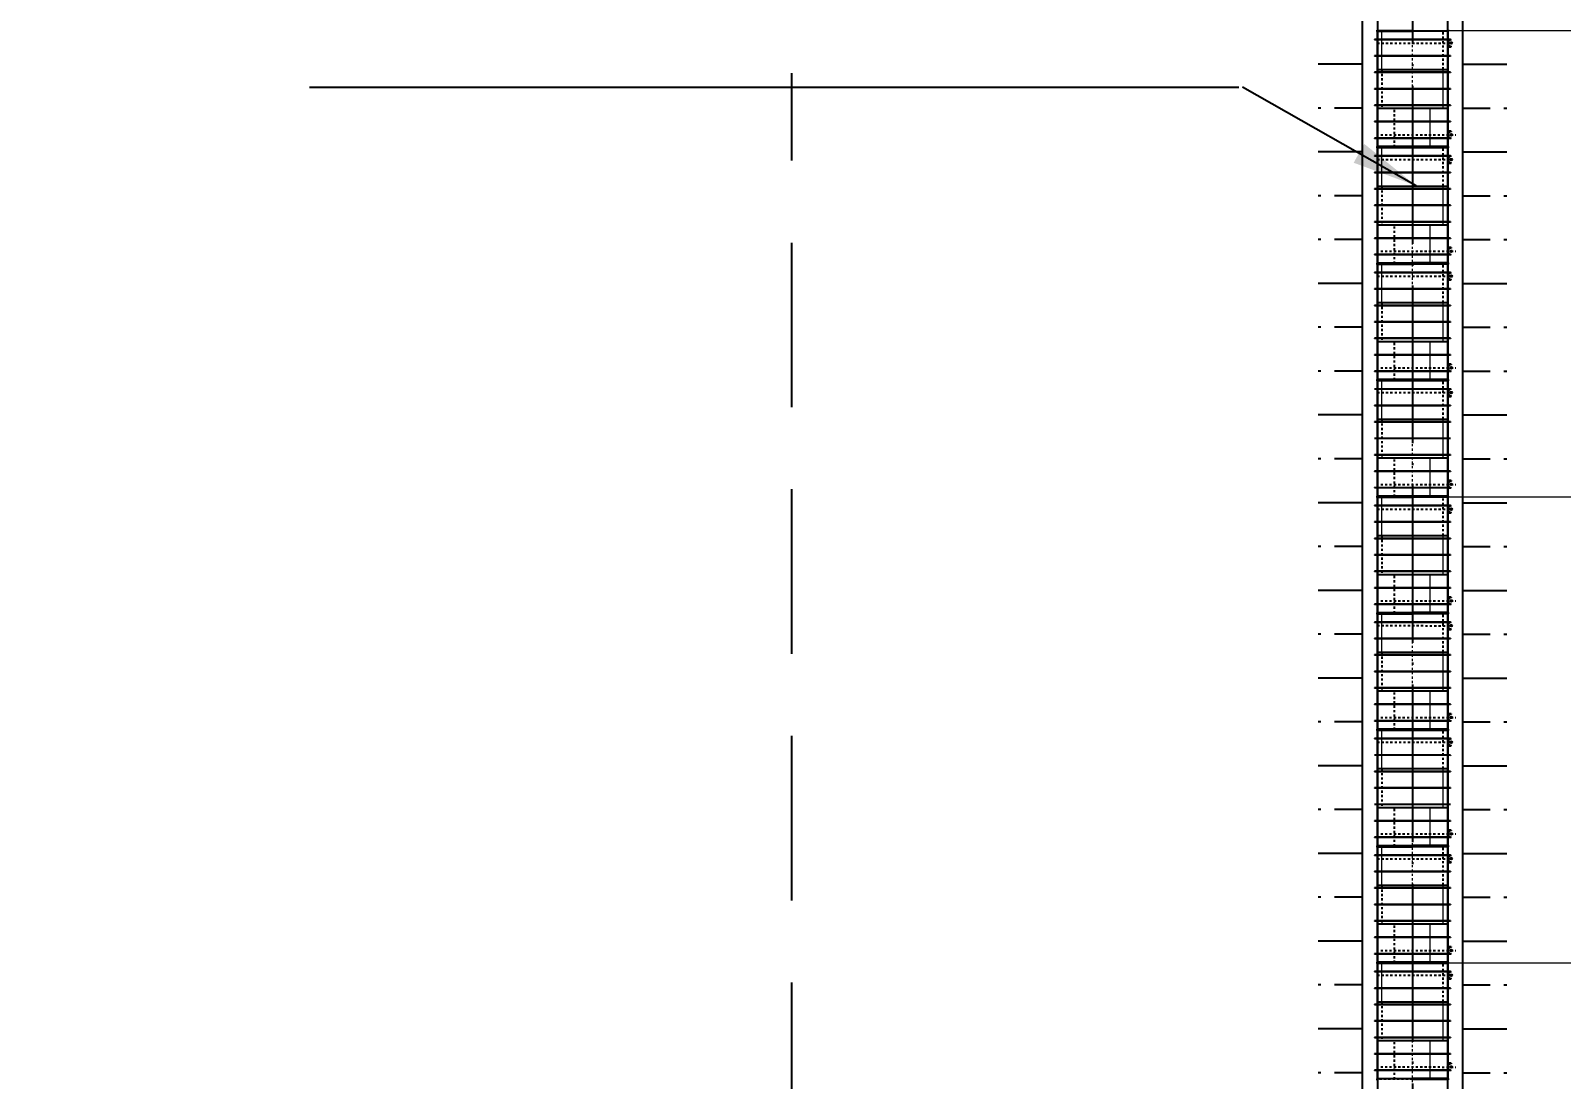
# Model space of a CAD drawing. Header units: inches. Extents: x 444671 to 463716, y 1783086 to 1794968.
# Drawn here: x 457337.8 to 457407.6, y 1787176.4 to 1787224.3 of the extents above; entities that cross this region are included whole.
import ezdxf

# ---------------------------------------------------------------- set-up
doc = ezdxf.new("R2010")
doc.units = ezdxf.units.IN
doc.header["$MEASUREMENT"] = 0
for name, pattern in [('ACAD_ISO04W100', [30, 24, -3, 0, -3]), ('CENTER', [2, 1.25, -0.25, 0.25, -0.25]), ('DASHED2', [9.525, 6.35, -3.175]), ('HIDDEN', [0.375, 0.25, -0.125])]:
    doc.linetypes.add(name, pattern=pattern)
for name, color, linetype in [('4', 4, 'Continuous'), ('Bao', 137, 'Continuous'), ('CONGTRINH', 2, 'Continuous'), ('CTTRINH', 4, 'Continuous'), ('Dong', 252, 'HIDDEN'), ('Ghichu', 3, 'Continuous'), ('KHUAT', 8, 'DASHED2'), ('Tam', 1, 'CENTER'), ('Text', 3, 'Continuous'), ('Tim', 1, 'ACAD_ISO04W100')]:
    doc.layers.add(name, color=color, linetype=linetype)
doc.layers.add('manh', color=128, linetype='Continuous', lineweight=15)
doc.layers.add('Texdoi', color=40, linetype='Continuous', lineweight=15)
doc.styles.add('VNARIAL', font='')
doc.styles.get('VNARIAL').set_extended_font_data('.VnArial')
doc.linetypes.add('NEN_DA1', pattern='A,1.5,-0.15,["Y",Standard,S=0.2,R=0,X=-0.15,Y=-0.2],-0.005', length=1.655)
doc.dimstyles.new('1-1', dxfattribs={"dimtxt": 2, "dimasz": 2.5, "dimexe": 1, "dimexo": 0, "dimgap": 1, "dimtad": 1, "dimtoh": 1, "dimdec": 0, "dimzin": 0, "dimdsep": 46, "dimtxsty": 'Standard', "dimcen": 0.09, "dimclrd": 3, "dimclre": 3, "dimclrt": 4, "dimadec": 0, "dimazin": 0, "dimtfac": 1, "dimtdec": 0, "dimtmove": 0, "dimatfit": 0, "dimfxl": 0, "dimtolj": 1, "dimtzin": 0, "dimarcsym": 0})
doc.dimstyles.new('kt2000', dxfattribs={"dimscale": 0, "dimtxt": 4, "dimasz": 3, "dimexe": 2.5, "dimexo": 0, "dimgap": 1.3, "dimtad": 1, "dimzin": 0, "dimdsep": 46, "dimtxsty": 'VNARIAL', "dimblk1": 'OBLIQUE', "dimblk2": 'OBLIQUE', "dimsah": 1, "dimcen": 0.8, "dimdle": 2.5, "dimclrd": 256, "dimclre": 256, "dimclrt": 256, "dimaunit": 1, "dimadec": 1, "dimazin": 0, "dimtfac": 1, "dimtofl": 0, "dimtmove": 1, "dimatfit": 3, "dimfxl": 0, "dimtolj": 1, "dimtzin": 0, "dimarcsym": 0})

# ---------------------------------------------------------------- blocks, each defined once
blk = doc.blocks.new('_Oblique')
at = {"color": 0, "linetype": 'ByBlock', "lineweight": -2}
blk.add_line((-0.5, -0.5), (0.5, 0.5), dxfattribs=at)
blk = doc.blocks.new('*D143')
at = {"layer": 'Bao', "color": 3, "lineweight": -2, "ltscale": 0.2, "transparency": 16777216}
for p, q in [((-701616, 118924), (-667605, 118924)), ((-669272, 114758), (-669272, 101831)), ((-701619, 97664), (-667605, 97664))]:
    blk.add_line(p, q, dxfattribs=at)
at = {"layer": 'Bao', "color": 3, "ltscale": 0.2, "transparency": 16777216}
for points in [[(-669967, 114758), (-668578, 114758), (-669272, 118924)], [(-669967, 101831), (-668578, 101831), (-669272, 97664)]]:
    blk.add_solid(points, dxfattribs=at)
at = {"layer": 'Defpoints', "color": 0, "ltscale": 0.2, "transparency": 16777216}
for p in [(-701616, 118924), (-701619, 97664), (-669272, 97664)]:
    blk.add_point(p, dxfattribs=at)
at = {"layer": 'Bao', "color": 4, "ltscale": 0.2, "transparency": 16777216, "insert": (-673101, 108294), "char_height": 3333.33, "attachment_point": 5, "rotation": 90}
blk.add_mtext('\\A1;{\\f.VnArial|b0|i0|c0|p34;§o¹n 10}', dxfattribs=at)
blk = doc.blocks.new('*D144')
at = {"layer": 'Bao', "color": 3, "lineweight": -2, "ltscale": 0.2, "transparency": 16777216}
for p, q in [((-701616, 97664), (-667605, 97664)), ((-669272, 93498), (-669272, 80571)), ((-701616, 76404), (-667605, 76404))]:
    blk.add_line(p, q, dxfattribs=at)
at = {"layer": 'Bao', "color": 3, "ltscale": 0.2, "transparency": 16777216}
for points in [[(-669967, 93498), (-668578, 93498), (-669272, 97664)], [(-669967, 80571), (-668578, 80571), (-669272, 76404)]]:
    blk.add_solid(points, dxfattribs=at)
at = {"layer": 'Defpoints', "color": 0, "ltscale": 0.2, "transparency": 16777216}
for p in [(-701616, 97664), (-701616, 76404), (-669272, 76404)]:
    blk.add_point(p, dxfattribs=at)
at = {"layer": 'Bao', "color": 4, "ltscale": 0.2, "transparency": 16777216, "insert": (-673101, 87034), "char_height": 3333.33, "attachment_point": 5, "rotation": 90}
blk.add_mtext('\\A1;{\\f.VnArial|b0|i0|c0|p34;§o¹n 9}', dxfattribs=at)
blk = doc.blocks.new('*D145')
at = {"layer": 'Bao', "color": 3, "lineweight": -2, "ltscale": 0.2, "transparency": 16777216}
for p, q in [((-701616, 76404), (-667605, 76404)), ((-669272, 72238), (-669272, 53996)), ((-701620, 49829), (-667605, 49829))]:
    blk.add_line(p, q, dxfattribs=at)
at = {"layer": 'Bao', "color": 3, "ltscale": 0.2, "transparency": 16777216}
for points in [[(-669967, 72238), (-668578, 72238), (-669272, 76404)], [(-669967, 53996), (-668578, 53996), (-669272, 49829)]]:
    blk.add_solid(points, dxfattribs=at)
at = {"layer": 'Defpoints', "color": 0, "ltscale": 0.2, "transparency": 16777216}
for p in [(-701616, 76404), (-701620, 49829), (-669272, 49829)]:
    blk.add_point(p, dxfattribs=at)
at = {"layer": 'Bao', "color": 4, "ltscale": 0.2, "transparency": 16777216, "insert": (-673123, 63117), "char_height": 3333.33, "attachment_point": 5, "rotation": 90}
blk.add_mtext('\\A1;{\\f.VnArial|b0|i0|c0|p34;Ph/®o¹n 8}', dxfattribs=at)
blk = doc.blocks.new('A$C491C4D06')
at = {"layer": 'Bao'}
for p, q in [((-701625.9, 118948.2), (-701625.9, 118888.2)), ((-700001.9, 118888), (-701625.9, 118888.2)), ((-701615, 118919.2), (-701615.9, 113633.2)), ((-699997, 118919), (-701615, 118919.2)), ((-700001.9, 118948), (-700001.9, 118888)), ((-700001.9, 118921.5), (-699997, 118921.5)), ((-700001.9, 118919), (-699999.9, 118919)), ((-699997, 118955), (-699997, 118895)), ((-698373, 118894.7), (-699997, 118895)), ((-698383, 118894.7), (-698383.9, 113608.7)), ((-698373, 118954.7), (-698373, 118894.7)), ((-701735.5, 118521), (-701735.5, 118507)), ((-701735.1, 118521), (-701735.1, 118507)), ((-698233.1, 118506.7), (-698383.1, 118506.7)), ((-698383.1, 118206.7), (-698233.1, 118206.7)), ((-698383.1, 118186.7), (-698233.1, 118186.7)), ((-698233.1, 118186.7), (-698233.1, 118206.7)), ((-701735.5, 117771), (-701735.5, 117757)), ((-701735.2, 117771), (-701735.2, 117757)), ((-698263.5, 117770.7), (-698263.5, 117756.7)), ((-701735.3, 117021), (-701735.3, 117007)), ((-701617.3, 117149.2), (-698381.3, 117148.7)), ((-698263.5, 117020.7), (-698263.5, 117006.7)), ((-701735.5, 116271), (-701735.5, 116257)), ((-698263.6, 116270.7), (-698263.6, 116256.7)), ((-701735.6, 115521), (-701735.6, 115507)), ((-701617.6, 115379.2), (-698381.6, 115378.7)), ((-698263.6, 115520.7), (-698263.6, 115506.7)), ((-701735.7, 114771), (-701735.7, 114757)), ((-698263.7, 114770.7), (-698263.7, 114756.7)), ((-701735.8, 114021), (-701735.8, 114007)), ((-698233.8, 114340.7), (-698383.8, 114340.7)), ((-698233.8, 114320.7), (-698383.8, 114320.7)), ((-698383.8, 114020.7), (-698233.8, 114020.7)), ((-698233.8, 114340.7), (-698233.8, 114320.7)), ((-701735.5, 113206), (-701735.5, 113192)), ((-701735.1, 113206), (-701735.1, 113192)), ((-700001.9, 113633), (-701625.9, 113633.2)), ((-701625.9, 113633.2), (-701625.9, 113573.2)), ((-700001.9, 113573), (-701625.9, 113573.2)), ((-701615, 113604.2), (-701615.9, 108318.2)), ((-699997, 113604), (-701615, 113604.2)), ((-700001.9, 113633), (-700001.9, 113573)), ((-700001.9, 113609), (-698383.9, 113608.7)), ((-700001.9, 113604), (-699999.9, 113604)), ((-699997, 113609), (-699999, 113609)), ((-698373, 113639.7), (-699997, 113640)), ((-699997, 113640), (-699997, 113580)), ((-698373, 113579.7), (-699997, 113580)), ((-698383, 113579.7), (-698383.9, 108293.7)), ((-698233.1, 113191.7), (-698383.1, 113191.7)), ((-698373, 113639.7), (-698373, 113579.7)), ((-698383.1, 112891.7), (-698233.1, 112891.7)), ((-698383.1, 112871.7), (-698233.1, 112871.7)), ((-698233.1, 112871.7), (-698233.1, 112891.7)), ((-701735.5, 112456), (-701735.5, 112442)), ((-701735.2, 112456), (-701735.2, 112442)), ((-701617.3, 111834.2), (-698381.3, 111833.7)), ((-698263.5, 112455.7), (-698263.5, 112441.7)), ((-701735.3, 111706), (-701735.3, 111692)), ((-698263.5, 111705.7), (-698263.5, 111691.7)), ((-701735.5, 110956), (-701735.5, 110942)), ((-698263.6, 110955.7), (-698263.6, 110941.7)), ((-701735.6, 110206), (-701735.6, 110192)), ((-701617.6, 110064.2), (-698381.6, 110063.7)), ((-698263.6, 110205.7), (-698263.6, 110191.7)), ((-701735.7, 109456), (-701735.7, 109442)), ((-698233.8, 109025.7), (-698383.8, 109025.7)), ((-698233.8, 109005.7), (-698383.8, 109005.7)), ((-698263.7, 109455.7), (-698263.7, 109441.7)), ((-698233.8, 109025.7), (-698233.8, 109005.7)), ((-701735.8, 108706), (-701735.8, 108692)), ((-700001.9, 108318), (-701625.9, 108318.2)), ((-701625.9, 108318.2), (-701625.9, 108258.2)), ((-701615, 108289.2), (-701615.9, 103003.2)), ((-699997, 108289), (-701615, 108289.2)), ((-700001.9, 108318), (-700001.9, 108258)), ((-700001.9, 108294), (-698383.9, 108293.7)), ((-700001.9, 108289), (-699999.9, 108289)), ((-699997, 108294), (-699999, 108294)), ((-698373, 108324.7), (-699997, 108325)), ((-699997, 108325), (-699997, 108265)), ((-698383.8, 108705.7), (-698233.8, 108705.7)), ((-698373, 108324.7), (-698373, 108264.7)), ((-701735.5, 107891), (-701735.5, 107877)), ((-701735.1, 107891), (-701735.1, 107877)), ((-700001.9, 108258), (-701625.9, 108258.2)), ((-698373, 108264.7), (-699997, 108265)), ((-698383, 108264.7), (-698383.9, 102978.7)), ((-698233.1, 107876.7), (-698383.1, 107876.7)), ((-698383.1, 107576.7), (-698233.1, 107576.7)), ((-698233.1, 107556.7), (-698233.1, 107576.7)), ((-701735.5, 107141), (-701735.5, 107127)), ((-701735.2, 107141), (-701735.2, 107127)), ((-698383.1, 107556.7), (-698233.1, 107556.7)), ((-698263.5, 107140.7), (-698263.5, 107126.7)), ((-701735.3, 106391), (-701735.3, 106377)), ((-701617.3, 106519.2), (-698381.3, 106518.7)), ((-698263.5, 106390.7), (-698263.5, 106376.7)), ((-701735.5, 105641), (-701735.5, 105627)), ((-698263.6, 105640.7), (-698263.6, 105626.7)), ((-701735.6, 104891), (-701735.6, 104877)), ((-698263.6, 104890.7), (-698263.6, 104876.7)), ((-701735.7, 104141), (-701735.7, 104127)), ((-701617.6, 104749.2), (-698381.6, 104748.7)), ((-698263.7, 104140.7), (-698263.7, 104126.7)), ((-701735.8, 103391), (-701735.8, 103377)), ((-698233.8, 103710.7), (-698383.8, 103710.7)), ((-698233.8, 103690.7), (-698383.8, 103690.7)), ((-698383.8, 103390.7), (-698233.8, 103390.7)), ((-698233.8, 103710.7), (-698233.8, 103690.7)), ((-700001.9, 103003), (-701625.9, 103003.2)), ((-701625.9, 103003.2), (-701625.9, 102943.2)), ((-700001.9, 102943), (-701625.9, 102943.2)), ((-701615, 102974.2), (-701615.9, 97688.2)), ((-699997, 102974), (-701615, 102974.2)), ((-700001.9, 103003), (-700001.9, 102943)), ((-700001.9, 102979), (-698383.9, 102978.7)), ((-700001.9, 102974), (-699999.9, 102974)), ((-699997, 102979), (-699999, 102979)), ((-698373, 103009.7), (-699997, 103010)), ((-699997, 103010), (-699997, 102950)), ((-698373, 102949.7), (-699997, 102950)), ((-698383, 102949.7), (-698383.9, 97663.7)), ((-698373, 103009.7), (-698373, 102949.7)), ((-701735.5, 102576), (-701735.5, 102562)), ((-701735.1, 102576), (-701735.1, 102562)), ((-698233.1, 102561.7), (-698383.1, 102561.7)), ((-698383.1, 102261.7), (-698233.1, 102261.7)), ((-698383.1, 102241.7), (-698233.1, 102241.7)), ((-698233.1, 102241.7), (-698233.1, 102261.7)), ((-701735.5, 101826), (-701735.5, 101812)), ((-701735.2, 101826), (-701735.2, 101812)), ((-698263.5, 101825.7), (-698263.5, 101811.7)), ((-701735.3, 101076), (-701735.3, 101062)), ((-701617.3, 101204.2), (-698381.3, 101203.7)), ((-698263.5, 101075.7), (-698263.5, 101061.7)), ((-701735.5, 100326), (-701735.5, 100312)), ((-698263.6, 100325.7), (-698263.6, 100311.7)), ((-701735.6, 99576), (-701735.6, 99562)), ((-701617.6, 99434.2), (-698381.6, 99433.7)), ((-698263.6, 99575.7), (-698263.6, 99561.7)), ((-701735.7, 98826), (-701735.7, 98812)), ((-698263.7, 98825.7), (-698263.7, 98811.7)), ((-701735.8, 98076), (-701735.8, 98062)), ((-698233.8, 98395.7), (-698383.8, 98395.7)), ((-698233.8, 98375.7), (-698383.8, 98375.7)), ((-698383.8, 98075.7), (-698233.8, 98075.7)), ((-698233.8, 98395.7), (-698233.8, 98375.7)), ((-701735.5, 97261), (-701735.5, 97247)), ((-701735.1, 97261), (-701735.1, 97247)), ((-700001.9, 97688), (-701625.9, 97688.2)), ((-701625.9, 97688.2), (-701625.9, 97628.2)), ((-700001.9, 97628), (-701625.9, 97628.2)), ((-701615, 97659.2), (-701615.9, 92373.2)), ((-699997, 97659), (-701615, 97659.2)), ((-700001.9, 97688), (-700001.9, 97628)), ((-700001.9, 97664), (-698383.9, 97663.7)), ((-700001.9, 97661.5), (-699997, 97661.5)), ((-700001.9, 97659), (-699999.9, 97659)), ((-699997, 97664), (-699999, 97664)), ((-698373, 97694.7), (-699997, 97695)), ((-699997, 97695), (-699997, 97635)), ((-698373, 97634.7), (-699997, 97635)), ((-698383, 97634.7), (-698383.9, 92348.7)), ((-698233.1, 97246.7), (-698383.1, 97246.7)), ((-698373, 97694.7), (-698373, 97634.7)), ((-701735.5, 96511), (-701735.5, 96497)), ((-701735.2, 96511), (-701735.2, 96497)), ((-698383.1, 96946.7), (-698233.1, 96946.7)), ((-698383.1, 96926.7), (-698233.1, 96926.7)), ((-698263.5, 96510.7), (-698263.5, 96496.7)), ((-698233.1, 96926.7), (-698233.1, 96946.7)), ((-701735.3, 95761), (-701735.3, 95747)), ((-701617.3, 95889.2), (-698381.3, 95888.7)), ((-698263.5, 95760.7), (-698263.5, 95746.7)), ((-701735.5, 95011), (-701735.5, 94997)), ((-698263.6, 95010.7), (-698263.6, 94996.7)), ((-701735.6, 94261), (-701735.6, 94247)), ((-701617.6, 94119.2), (-698381.6, 94118.7)), ((-698263.6, 94260.7), (-698263.6, 94246.7)), ((-701735.7, 93511), (-701735.7, 93497)), ((-698233.8, 93080.7), (-698383.8, 93080.7)), ((-698233.8, 93060.7), (-698383.8, 93060.7)), ((-698263.7, 93510.7), (-698263.7, 93496.7)), ((-698233.8, 93080.7), (-698233.8, 93060.7)), ((-701735.8, 92761), (-701735.8, 92747)), ((-700001.9, 92373), (-701625.9, 92373.2)), ((-701625.9, 92373.2), (-701625.9, 92313.2)), ((-700001.9, 92313), (-701625.9, 92313.2)), ((-701615, 92344.2), (-701615.9, 87058.2)), ((-699997, 92344), (-701615, 92344.2)), ((-700001.9, 92373), (-700001.9, 92313)), ((-700001.9, 92349), (-698383.9, 92348.7)), ((-700001.9, 92344), (-699999.9, 92344)), ((-699997, 92349), (-699999, 92349)), ((-698373, 92379.7), (-699997, 92380)), ((-699997, 92380), (-699997, 92320)), ((-698373, 92319.7), (-699997, 92320)), ((-698383, 92319.7), (-698383.9, 87033.7)), ((-698383.8, 92760.7), (-698233.8, 92760.7)), ((-698373, 92379.7), (-698373, 92319.7)), ((-701735.5, 91946), (-701735.5, 91932)), ((-701735.1, 91946), (-701735.1, 91932)), ((-698233.1, 91931.7), (-698383.1, 91931.7)), ((-698383.1, 91631.7), (-698233.1, 91631.7)), ((-698383.1, 91611.7), (-698233.1, 91611.7)), ((-698233.1, 91611.7), (-698233.1, 91631.7)), ((-701735.5, 91196), (-701735.5, 91182)), ((-701735.2, 91196), (-701735.2, 91182)), ((-698263.5, 91195.7), (-698263.5, 91181.7)), ((-701735.3, 90446), (-701735.3, 90432)), ((-701617.3, 90574.2), (-698381.3, 90573.7)), ((-698263.5, 90445.7), (-698263.5, 90431.7)), ((-701735.5, 89696), (-701735.5, 89682)), ((-698263.6, 89695.7), (-698263.6, 89681.7)), ((-701735.6, 88946), (-701735.6, 88932)), ((-701617.6, 88804.2), (-698381.6, 88803.7)), ((-698263.6, 88945.7), (-698263.6, 88931.7)), ((-701735.7, 88196), (-701735.7, 88182)), ((-698263.7, 88195.7), (-698263.7, 88181.7)), ((-701735.8, 87446), (-701735.8, 87432)), ((-698233.8, 87765.7), (-698383.8, 87765.7)), ((-698233.8, 87745.7), (-698383.8, 87745.7)), ((-698383.8, 87445.7), (-698233.8, 87445.7)), ((-698233.8, 87765.7), (-698233.8, 87745.7)), ((-701735.5, 86631), (-701735.5, 86617)), ((-701735.1, 86631), (-701735.1, 86617)), ((-700001.9, 87058), (-701625.9, 87058.2)), ((-701625.9, 87058.2), (-701625.9, 86998.2)), ((-700001.9, 86998), (-701625.9, 86998.2)), ((-701615, 87029.2), (-701615.9, 81743.2)), ((-699997, 87029), (-701615, 87029.2)), ((-700001.9, 87058), (-700001.9, 86998)), ((-700001.9, 87034), (-698383.9, 87033.7)), ((-700001.9, 87029), (-699999.9, 87029)), ((-699997, 87034), (-699999, 87034)), ((-698373, 87064.7), (-699997, 87065)), ((-699997, 87065), (-699997, 87005)), ((-698373, 87004.7), (-699997, 87005)), ((-698383, 87004.7), (-698383.9, 81718.7)), ((-698233.1, 86616.7), (-698383.1, 86616.7)), ((-698373, 87064.7), (-698373, 87004.7)), ((-698383.1, 86316.7), (-698233.1, 86316.7)), ((-698383.1, 86296.7), (-698233.1, 86296.7)), ((-698233.1, 86296.7), (-698233.1, 86316.7)), ((-701735.5, 85881), (-701735.5, 85867)), ((-701735.2, 85881), (-701735.2, 85867)), ((-701617.3, 85259.2), (-698381.3, 85258.7)), ((-698263.5, 85880.7), (-698263.5, 85866.7)), ((-701735.3, 85131), (-701735.3, 85117)), ((-698263.5, 85130.7), (-698263.5, 85116.7)), ((-701735.5, 84381), (-701735.5, 84367)), ((-698263.6, 84380.7), (-698263.6, 84366.7)), ((-701735.6, 83631), (-701735.6, 83617)), ((-701617.6, 83489.2), (-698381.6, 83488.7)), ((-698263.6, 83630.7), (-698263.6, 83616.7)), ((-701735.7, 82881), (-701735.7, 82867)), ((-698233.8, 82450.7), (-698383.8, 82450.7)), ((-698233.8, 82430.7), (-698383.8, 82430.7)), ((-698263.7, 82880.7), (-698263.7, 82866.7)), ((-698233.8, 82450.7), (-698233.8, 82430.7)), ((-701735.8, 82131), (-701735.8, 82117)), ((-700001.9, 81743), (-701625.9, 81743.2)), ((-701625.9, 81743.2), (-701625.9, 81683.2)), ((-700001.9, 81743), (-700001.9, 81683)), ((-698373, 81749.7), (-699997, 81750)), ((-699997, 81750), (-699997, 81690)), ((-698383.8, 82130.7), (-698233.8, 82130.7)), ((-698373, 81749.7), (-698373, 81689.7)), ((-701735.5, 81316), (-701735.5, 81302)), ((-701735.1, 81316), (-701735.1, 81302)), ((-700001.9, 81683), (-701625.9, 81683.2)), ((-701615, 81714.2), (-701615.9, 76428.2)), ((-699997, 81714), (-701615, 81714.2)), ((-700001.9, 81719), (-698383.9, 81718.7)), ((-700001.9, 81714), (-699999.9, 81714)), ((-699997, 81719), (-699999, 81719)), ((-698373, 81689.7), (-699997, 81690)), ((-698383, 81689.7), (-698383.9, 76403.7)), ((-698233.1, 81301.7), (-698383.1, 81301.7)), ((-701735.5, 80566), (-701735.5, 80552)), ((-701735.2, 80566), (-701735.2, 80552)), ((-698383.1, 81001.7), (-698233.1, 81001.7)), ((-698383.1, 80981.7), (-698233.1, 80981.7)), ((-698263.5, 80565.7), (-698263.5, 80551.7)), ((-698233.1, 80981.7), (-698233.1, 81001.7)), ((-701735.3, 79816), (-701735.3, 79802)), ((-701617.3, 79944.2), (-698381.3, 79943.7)), ((-698263.5, 79815.7), (-698263.5, 79801.7)), ((-701735.5, 79066), (-701735.5, 79052)), ((-698263.6, 79065.7), (-698263.6, 79051.7)), ((-701735.6, 78316), (-701735.6, 78302)), ((-698263.6, 78315.7), (-698263.6, 78301.7)), ((-701735.7, 77566), (-701735.7, 77552)), ((-701617.6, 78174.2), (-698381.6, 78173.7)), ((-698263.7, 77565.7), (-698263.7, 77551.7)), ((-698233.8, 77135.7), (-698383.8, 77135.7)), ((-698233.8, 77115.7), (-698383.8, 77115.7)), ((-698233.8, 77135.7), (-698233.8, 77115.7)), ((-701735.8, 76816), (-701735.8, 76802)), ((-700001.9, 76428), (-701625.9, 76428.2)), ((-701625.9, 76428.2), (-701625.9, 76368.2)), ((-700001.9, 76368), (-701625.9, 76368.2)), ((-701615, 76399.2), (-701615.9, 71113.2)), ((-699997, 76399), (-701615, 76399.2)), ((-700001.9, 76428), (-700001.9, 76368)), ((-700001.9, 76404), (-698383.9, 76403.7)), ((-700001.9, 76401.5), (-699997, 76401.5)), ((-700001.9, 76399), (-699999.9, 76399)), ((-699997, 76404), (-699999, 76404)), ((-698373, 76434.7), (-699997, 76435)), ((-699997, 76435), (-699997, 76375)), ((-698373, 76374.7), (-699997, 76375)), ((-698383, 76374.7), (-698383.9, 71088.7)), ((-698383.8, 76815.7), (-698233.8, 76815.7)), ((-698373, 76434.7), (-698373, 76374.7)), ((-701735.5, 76001), (-701735.5, 75987)), ((-701735.1, 76001), (-701735.1, 75987)), ((-698233.1, 75986.7), (-698383.1, 75986.7)), ((-698383.1, 75686.7), (-698233.1, 75686.7)), ((-698383.1, 75666.7), (-698233.1, 75666.7)), ((-698233.1, 75666.7), (-698233.1, 75686.7)), ((-701735.5, 75251), (-701735.5, 75237)), ((-701735.2, 75251), (-701735.2, 75237)), ((-698263.5, 75250.7), (-698263.5, 75236.7)), ((-701735.3, 74501), (-701735.3, 74487)), ((-701617.3, 74629.2), (-698381.3, 74628.7)), ((-698263.5, 74500.7), (-698263.5, 74486.7)), ((-701735.5, 73751), (-701735.5, 73737)), ((-698263.6, 73750.7), (-698263.6, 73736.7)), ((-701735.6, 73001), (-701735.6, 72987)), ((-701617.6, 72859.2), (-698381.6, 72858.7)), ((-698263.6, 73000.7), (-698263.6, 72986.7)), ((-701735.7, 72251), (-701735.7, 72237)), ((-698263.7, 72250.7), (-698263.7, 72236.7)), ((-701735.8, 71501), (-701735.8, 71487)), ((-698233.8, 71820.7), (-698383.8, 71820.7)), ((-698233.8, 71800.7), (-698383.8, 71800.7)), ((-698383.8, 71500.7), (-698233.8, 71500.7)), ((-698233.8, 71820.7), (-698233.8, 71800.7)), ((-700001.9, 71113), (-701625.9, 71113.2)), ((-701625.9, 71113.2), (-701625.9, 71053.2)), ((-700001.9, 71113), (-700001.9, 71053)), ((-700001.9, 71089), (-698383.9, 71088.7)), ((-699997, 71089), (-699999, 71089)), ((-698373, 71119.7), (-699997, 71120)), ((-699997, 71120), (-699997, 71060)), ((-698373, 71119.7), (-698373, 71059.7))]:
    blk.add_line(p, q, dxfattribs=at)
at = {"layer": 'Bao', "ltscale": 0.2}
for p, q in [((-698383, 118918.7), (-698383, 118894.7)), ((-698263.1, 118520.7), (-701735.5, 118521)), ((-698263.5, 118506.7), (-701735.5, 118507)), ((-698263.4, 118520.7), (-698263.4, 118506.8)), ((-698263.2, 117770.7), (-701735.5, 117771)), ((-698263.2, 117756.7), (-701735.5, 117757)), ((-698263.3, 117020.7), (-701735.3, 117021)), ((-698263.3, 117006.7), (-701735.3, 117007)), ((-698261.7, 116270.7), (-701735.5, 116271)), ((-698261.7, 116256.7), (-701735.5, 116257)), ((-698263.6, 115520.7), (-701735.6, 115521)), ((-698263.6, 115506.7), (-701735.6, 115507)), ((-698263.7, 114770.7), (-701735.7, 114771)), ((-698263.7, 114756.7), (-701735.7, 114757)), ((-698263.8, 114020.7), (-701735.8, 114021)), ((-698261.8, 114006.7), (-701735.8, 114007)), ((-698261.9, 114020.7), (-698262, 114006.7)), ((-698263.1, 113205.7), (-701735.5, 113206)), ((-698263.5, 113191.7), (-701735.5, 113192)), ((-698383, 113603.7), (-698383, 113579.7)), ((-698263.4, 113205.7), (-698263.4, 113191.8)), ((-698263.2, 112455.7), (-701735.5, 112456)), ((-698263.2, 112441.7), (-701735.5, 112442)), ((-698263.3, 111705.7), (-701735.3, 111706)), ((-698263.3, 111691.7), (-701735.3, 111692)), ((-698261.7, 110955.7), (-701735.5, 110956)), ((-698261.7, 110941.7), (-701735.5, 110942)), ((-698263.6, 110205.7), (-701735.6, 110206)), ((-698263.6, 110191.7), (-701735.6, 110192)), ((-698263.7, 109455.7), (-701735.7, 109456)), ((-698263.7, 109441.7), (-701735.7, 109442)), ((-698263.8, 108705.7), (-701735.8, 108706)), ((-698261.8, 108691.7), (-701735.8, 108692)), ((-698383, 108288.7), (-698383, 108264.7)), ((-698261.9, 108705.7), (-698262, 108691.7)), ((-698263.1, 107890.7), (-701735.5, 107891)), ((-698263.5, 107876.7), (-701735.5, 107877)), ((-698263.4, 107890.7), (-698263.4, 107876.8)), ((-698263.2, 107140.7), (-701735.5, 107141)), ((-698263.2, 107126.7), (-701735.5, 107127)), ((-698263.3, 106390.7), (-701735.3, 106391)), ((-698263.3, 106376.7), (-701735.3, 106377)), ((-698261.7, 105640.7), (-701735.5, 105641)), ((-698261.7, 105626.7), (-701735.5, 105627)), ((-698263.6, 104890.7), (-701735.6, 104891)), ((-698263.6, 104876.7), (-701735.6, 104877)), ((-698263.7, 104140.7), (-701735.7, 104141)), ((-698263.7, 104126.7), (-701735.7, 104127)), ((-698263.8, 103390.7), (-701735.8, 103391)), ((-698261.9, 103390.7), (-698262, 103376.7)), ((-698261.8, 103376.7), (-701735.8, 103377)), ((-698383, 102973.7), (-698383, 102949.7)), ((-698263.1, 102575.7), (-701735.5, 102576)), ((-698263.5, 102561.7), (-701735.5, 102562)), ((-698263.4, 102575.7), (-698263.4, 102561.8)), ((-698263.2, 101825.7), (-701735.5, 101826)), ((-698263.2, 101811.7), (-701735.5, 101812)), ((-698263.3, 101075.7), (-701735.3, 101076)), ((-698263.3, 101061.7), (-701735.3, 101062)), ((-698261.7, 100325.7), (-701735.5, 100326)), ((-698261.7, 100311.7), (-701735.5, 100312)), ((-698263.6, 99575.7), (-701735.6, 99576)), ((-698263.6, 99561.7), (-701735.6, 99562)), ((-698263.7, 98825.7), (-701735.7, 98826)), ((-698263.7, 98811.7), (-701735.7, 98812)), ((-698263.8, 98075.7), (-701735.8, 98076)), ((-698261.8, 98061.7), (-701735.8, 98062)), ((-698261.9, 98075.7), (-698262, 98061.7)), ((-698263.1, 97260.7), (-701735.5, 97261)), ((-698263.5, 97246.7), (-701735.5, 97247)), ((-698383, 97658.7), (-698383, 97634.7)), ((-698263.4, 97260.7), (-698263.4, 97246.8)), ((-698263.2, 96510.7), (-701735.5, 96511)), ((-698263.2, 96496.7), (-701735.5, 96497)), ((-698263.3, 95760.7), (-701735.3, 95761)), ((-698263.3, 95746.7), (-701735.3, 95747)), ((-698261.7, 95010.7), (-701735.5, 95011)), ((-698261.7, 94996.7), (-701735.5, 94997)), ((-698263.6, 94260.7), (-701735.6, 94261)), ((-698263.6, 94246.7), (-701735.6, 94247)), ((-698263.7, 93510.7), (-701735.7, 93511)), ((-698263.7, 93496.7), (-701735.7, 93497)), ((-698263.8, 92760.7), (-701735.8, 92761)), ((-698261.8, 92746.7), (-701735.8, 92747)), ((-698383, 92343.7), (-698383, 92319.7)), ((-698261.9, 92760.7), (-698262, 92746.7)), ((-698263.1, 91945.7), (-701735.5, 91946)), ((-698263.5, 91931.7), (-701735.5, 91932)), ((-698263.4, 91945.7), (-698263.4, 91931.8)), ((-698263.2, 91195.7), (-701735.5, 91196)), ((-698263.2, 91181.7), (-701735.5, 91182)), ((-698263.3, 90445.7), (-701735.3, 90446)), ((-698263.3, 90431.7), (-701735.3, 90432)), ((-698261.7, 89695.7), (-701735.5, 89696)), ((-698261.7, 89681.7), (-701735.5, 89682)), ((-698263.6, 88945.7), (-701735.6, 88946)), ((-698263.6, 88931.7), (-701735.6, 88932)), ((-698263.7, 88195.7), (-701735.7, 88196)), ((-698263.7, 88181.7), (-701735.7, 88182)), ((-698263.8, 87445.7), (-701735.8, 87446)), ((-698261.8, 87431.7), (-701735.8, 87432)), ((-698261.9, 87445.7), (-698262, 87431.7)), ((-698263.1, 86630.7), (-701735.5, 86631)), ((-698263.5, 86616.7), (-701735.5, 86617)), ((-698383, 87028.7), (-698383, 87004.7)), ((-698263.4, 86630.7), (-698263.4, 86616.8)), ((-698263.2, 85880.7), (-701735.5, 85881)), ((-698263.2, 85866.7), (-701735.5, 85867)), ((-698263.3, 85130.7), (-701735.3, 85131)), ((-698263.3, 85116.7), (-701735.3, 85117)), ((-698261.7, 84380.7), (-701735.5, 84381)), ((-698261.7, 84366.7), (-701735.5, 84367)), ((-698263.6, 83630.7), (-701735.6, 83631)), ((-698263.6, 83616.7), (-701735.6, 83617)), ((-698263.7, 82880.7), (-701735.7, 82881)), ((-698263.7, 82866.7), (-701735.7, 82867)), ((-698263.8, 82130.7), (-701735.8, 82131)), ((-698261.8, 82116.7), (-701735.8, 82117)), ((-698261.9, 82130.7), (-698262, 82116.7)), ((-698263.1, 81315.7), (-701735.5, 81316)), ((-698263.5, 81301.7), (-701735.5, 81302)), ((-698383, 81713.7), (-698383, 81689.7)), ((-698263.4, 81315.7), (-698263.4, 81301.8)), ((-698263.2, 80565.7), (-701735.5, 80566)), ((-698263.2, 80551.7), (-701735.5, 80552)), ((-698263.3, 79815.7), (-701735.3, 79816)), ((-698263.3, 79801.7), (-701735.3, 79802)), ((-698261.7, 79065.7), (-701735.5, 79066)), ((-698261.7, 79051.7), (-701735.5, 79052)), ((-698263.6, 78315.7), (-701735.6, 78316)), ((-698263.6, 78301.7), (-701735.6, 78302)), ((-698263.7, 77565.7), (-701735.7, 77566)), ((-698263.7, 77551.7), (-701735.7, 77552)), ((-698263.8, 76815.7), (-701735.8, 76816)), ((-698261.8, 76801.7), (-701735.8, 76802)), ((-698383, 76398.7), (-698383, 76374.7)), ((-698261.9, 76815.7), (-698262, 76801.7)), ((-698263.1, 76000.7), (-701735.5, 76001)), ((-698263.5, 75986.7), (-701735.5, 75987)), ((-698263.4, 76000.7), (-698263.4, 75986.8)), ((-698263.2, 75250.7), (-701735.5, 75251)), ((-698263.2, 75236.7), (-701735.5, 75237)), ((-698263.3, 74500.7), (-701735.3, 74501)), ((-698263.3, 74486.7), (-701735.3, 74487)), ((-698261.7, 73750.7), (-701735.5, 73751)), ((-698261.7, 73736.7), (-701735.5, 73737)), ((-698263.6, 73000.7), (-701735.6, 73001)), ((-698263.6, 72986.7), (-701735.6, 72987)), ((-698263.7, 72250.7), (-701735.7, 72251)), ((-698263.7, 72236.7), (-701735.7, 72237)), ((-698263.8, 71500.7), (-701735.8, 71501)), ((-698261.8, 71486.7), (-701735.8, 71487)), ((-698261.9, 71500.7), (-698262, 71486.7))]:
    blk.add_line(p, q, dxfattribs=at)
at = {"layer": 'Bao'}
for centre in [(-698233.1, 118356.7), (-698233.8, 114170.7), (-698233.1, 113041.7), (-698233.8, 108855.7), (-698233.1, 107726.7), (-698233.8, 103540.7), (-698233.1, 102411.7), (-698233.8, 98225.7), (-698233.1, 97096.7), (-698233.8, 92910.7), (-698233.1, 91781.7), (-698233.8, 87595.7), (-698233.1, 86466.7), (-698233.8, 82280.7), (-698233.1, 81151.7), (-698233.8, 76965.7), (-698233.1, 75836.7), (-698233.8, 71650.7)]:
    blk.add_circle(centre, 40, dxfattribs=at)
for centre in [(-698233.1, 118356.7), (-698233.8, 114170.7), (-698233.1, 113041.7), (-698233.8, 108855.7), (-698233.1, 107726.7), (-698233.8, 103540.7), (-698233.1, 102411.7), (-698233.8, 98225.7), (-698233.1, 97096.7), (-698233.8, 92910.7), (-698233.1, 91781.7), (-698233.8, 87595.7), (-698233.1, 86466.7), (-698233.8, 82280.7), (-698233.1, 81151.7), (-698233.8, 76965.7), (-698233.1, 75836.7), (-698233.8, 71650.7)]:
    blk.add_arc(centre, 150, 269.99556, 89.99556, dxfattribs=at)
at = {"layer": 'KHUAT', "ltscale": 5}
for p, q in [((-701599, 118919.2), (-701599.9, 113609.2)), ((-699997, 118919), (-698383, 118918.7)), ((-698599.8, 117148.8), (-698599.5, 118918.8)), ((-698399, 118918.7), (-698399.9, 113608.7)), ((-701398.8, 117149.2), (-701399.1, 115379.2)), ((-700815.9, 113609.1), (-700815.6, 115379.1)), ((-701615.9, 113633.2), (-701615.9, 113609.2)), ((-700001.9, 113609), (-701615.9, 113609.2)), ((-701599, 113604.2), (-701599.9, 108294.2)), ((-699997, 113604), (-698383, 113603.7)), ((-698599.8, 111833.8), (-698599.5, 113603.8)), ((-698399, 113603.7), (-698399.9, 108293.7)), ((-701398.8, 111834.2), (-701399.1, 110064.2)), ((-700815.9, 108294.1), (-700815.6, 110064.1)), ((-701615.9, 108318.2), (-701615.9, 108294.2)), ((-700001.9, 108294), (-701615.9, 108294.2)), ((-701599, 108289.2), (-701599.9, 102979.2)), ((-699997, 108289), (-698383, 108288.7)), ((-698599.8, 106518.8), (-698599.5, 108288.8)), ((-698399, 108288.7), (-698399.9, 102978.7)), ((-701398.8, 106519.2), (-701399.1, 104749.2)), ((-700815.9, 102979.1), (-700815.6, 104749.1)), ((-701615.9, 103003.2), (-701615.9, 102979.2)), ((-700001.9, 102979), (-701615.9, 102979.2)), ((-701599, 102974.2), (-701599.9, 97664.2)), ((-699997, 102974), (-698383, 102973.7)), ((-698599.8, 101203.8), (-698599.5, 102973.8)), ((-698399, 102973.7), (-698399.9, 97663.7)), ((-701398.8, 101204.2), (-701399.1, 99434.2)), ((-700815.9, 97664.1), (-700815.6, 99434.1)), ((-701615.9, 97688.2), (-701615.9, 97664.2)), ((-700001.9, 97664), (-701615.9, 97664.2)), ((-701599, 97659.2), (-701599.9, 92349.2)), ((-699997, 97659), (-698383, 97658.7)), ((-698599.8, 95888.8), (-698599.5, 97658.8)), ((-698399, 97658.7), (-698399.9, 92348.7)), ((-701398.8, 95889.2), (-701399.1, 94119.2)), ((-700815.9, 92349.1), (-700815.6, 94119.1)), ((-701615.9, 92373.2), (-701615.9, 92349.2)), ((-700001.9, 92349), (-701615.9, 92349.2)), ((-701599, 92344.2), (-701599.9, 87034.2)), ((-699997, 92344), (-698383, 92343.7)), ((-698599.8, 90573.8), (-698599.5, 92343.8)), ((-698399, 92343.7), (-698399.9, 87033.7)), ((-701398.8, 90574.2), (-701399.1, 88804.2)), ((-700815.9, 87034.1), (-700815.6, 88804.1)), ((-701615.9, 87058.2), (-701615.9, 87034.2)), ((-700001.9, 87034), (-701615.9, 87034.2)), ((-701599, 87029.2), (-701599.9, 81719.2)), ((-699997, 87029), (-698383, 87028.7)), ((-698599.8, 85258.8), (-698599.5, 87028.8)), ((-698399, 87028.7), (-698399.9, 81718.7)), ((-701398.8, 85259.2), (-701399.1, 83489.2)), ((-700815.9, 81719.1), (-700815.6, 83489.1)), ((-701615.9, 81743.2), (-701615.9, 81719.2)), ((-700001.9, 81719), (-701615.9, 81719.2)), ((-701599, 81714.2), (-701599.9, 76404.2)), ((-699997, 81714), (-698383, 81713.7)), ((-698599.8, 79943.8), (-698599.5, 81713.8)), ((-698399, 81713.7), (-698399.9, 76403.7)), ((-701398.8, 79944.2), (-701399.1, 78174.2)), ((-700815.9, 76404.1), (-700815.6, 78174.1)), ((-701615.9, 76428.2), (-701615.9, 76404.2)), ((-700001.9, 76404), (-701615.9, 76404.2)), ((-701599, 76399.2), (-701599.9, 71089.2)), ((-699997, 76399), (-698383, 76398.7)), ((-698599.8, 74628.8), (-698599.5, 76398.8)), ((-698399, 76398.7), (-698399.9, 71088.7)), ((-701398.8, 74629.2), (-701399.1, 72859.2)), ((-700815.9, 71089.1), (-700815.6, 72859.1)), ((-701615.9, 71113.2), (-701615.9, 71089.2)), ((-700001.9, 71089), (-701615.9, 71089.2))]:
    blk.add_line(p, q, dxfattribs=at)
at = {"layer": 'manh', "color": 1, "linetype": 'CENTER', "ltscale": 0.05}
blk.add_line((-699999.9, 48563), (-699999.9, 158268), dxfattribs=at)
at = {"layer": 'manh'}
for p, q in [((-701398.8, 117149.2), (-701398.5, 118919.2)), ((-698600.1, 115378.8), (-698599.8, 117148.8)), ((-699183.9, 113608.9), (-699183.6, 115378.9)), ((-701398.8, 111834.2), (-701398.5, 113604.2)), ((-698600.1, 110063.8), (-698599.8, 111833.8)), ((-699183.9, 108293.9), (-699183.6, 110063.9)), ((-701398.8, 106519.2), (-701398.5, 108289.2)), ((-698600.1, 104748.8), (-698599.8, 106518.8)), ((-699183.9, 102978.9), (-699183.6, 104748.9)), ((-701398.8, 101204.2), (-701398.5, 102974.2)), ((-698600.1, 99433.8), (-698599.8, 101203.8)), ((-699183.9, 97663.9), (-699183.6, 99433.9)), ((-701398.8, 95889.2), (-701398.5, 97659.2)), ((-698600.1, 94118.8), (-698599.8, 95888.8)), ((-699183.9, 92348.9), (-699183.6, 94118.9)), ((-701398.8, 90574.2), (-701398.5, 92344.2)), ((-698600.1, 88803.8), (-698599.8, 90573.8)), ((-699183.9, 87033.9), (-699183.6, 88803.9)), ((-701398.8, 85259.2), (-701398.5, 87029.2)), ((-698600.1, 83488.8), (-698599.8, 85258.8)), ((-699183.9, 81718.9), (-699183.6, 83488.9)), ((-701398.8, 79944.2), (-701398.5, 81714.2)), ((-698600.1, 78173.8), (-698599.8, 79943.8)), ((-699183.9, 76403.9), (-699183.6, 78173.9)), ((-701398.8, 74629.2), (-701398.5, 76399.2)), ((-698600.1, 72858.8), (-698599.8, 74628.8)), ((-699183.9, 71088.9), (-699183.6, 72858.9))]:
    blk.add_line(p, q, dxfattribs=at)
at = {"layer": 'Tam', "ltscale": 3}
for p, q in [((-701609.5, 118356.4), (-698178.5, 118356.1)), ((-701447.8, 114171), (-698016.7, 114170.7)), ((-701609.5, 113041.4), (-698178.5, 113041.1)), ((-701447.8, 108856), (-698016.7, 108855.7)), ((-701609.5, 107726.4), (-698178.5, 107726.1)), ((-701447.8, 103541), (-698016.7, 103540.7)), ((-701609.5, 102411.4), (-698178.5, 102411.1)), ((-701447.8, 98226), (-698016.7, 98225.7)), ((-701609.5, 97096.4), (-698178.5, 97096.1)), ((-701447.8, 92911), (-698016.7, 92910.7)), ((-701609.5, 91781.4), (-698178.5, 91781.1)), ((-701447.8, 87596), (-698016.7, 87595.7)), ((-701609.5, 86466.4), (-698178.5, 86466.1)), ((-701447.8, 82281), (-698016.7, 82280.7)), ((-701609.5, 81151.4), (-698178.5, 81151.1)), ((-701447.8, 76966), (-698016.7, 76965.7)), ((-701609.5, 75836.4), (-698178.5, 75836.1)), ((-701447.8, 71651), (-698016.7, 71650.7))]:
    blk.add_line(p, q, dxfattribs=at)
at = {"layer": 'Tam'}
for p, q in [((-698233.1, 118419.3), (-698233.1, 118294.2)), ((-698233.4, 114233.3), (-698233.4, 114108.2)), ((-698233.1, 113104.3), (-698233.1, 112979.2)), ((-698233.4, 108918.3), (-698233.4, 108793.2)), ((-698233.1, 107789.3), (-698233.1, 107664.2)), ((-698233.4, 103603.3), (-698233.4, 103478.2)), ((-698233.1, 102474.3), (-698233.1, 102349.2)), ((-698233.4, 98288.3), (-698233.4, 98163.2)), ((-698233.1, 97159.3), (-698233.1, 97034.2)), ((-698233.4, 92973.3), (-698233.4, 92848.2)), ((-698233.1, 91844.3), (-698233.1, 91719.2)), ((-698233.4, 87658.3), (-698233.4, 87533.2)), ((-698233.1, 86529.3), (-698233.1, 86404.2)), ((-698233.4, 82343.3), (-698233.4, 82218.2)), ((-698233.1, 81214.3), (-698233.1, 81089.2)), ((-698233.4, 77028.3), (-698233.4, 76903.2)), ((-698233.1, 75899.3), (-698233.1, 75774.2)), ((-698233.4, 71713.3), (-698233.4, 71588.2))]:
    blk.add_line(p, q, dxfattribs=at)
at = {"layer": 'Bao', "ltscale": 0.2}
for base, p1, p2, text, picture, middle in [((-669272.1, 97664.2), (-701615.9, 118924.2), (-701619.2, 97664.2), '{\\f.VnArial|b0|i0|c0|p34;§o¹n 10}', '*D143', (-673101.1, 108294.2)), ((-669272.1, 76404.2), (-701615.9, 97664.2), (-701615.9, 76404.2), '{\\f.VnArial|b0|i0|c0|p34;§o¹n 9}', '*D144', (-673101.1, 87034.2)), ((-669272.1, 49829.2), (-701615.9, 76404.2), (-701620, 49829.2), '{\\f.VnArial|b0|i0|c0|p34;Ph/®o¹n 8}', '*D145', (-673122.7, 63116.7))]:
    dim = blk.add_linear_dim(base=base, p1=p1, p2=p2, angle=90, text=text, dimstyle='1-1', override={"dimscale": 1666.666684, "dimlfac": -1}, dxfattribs=at)
    dim.commit()
    dim.dimension.update_dxf_attribs({"geometry": picture, "text_midpoint": middle})

msp = doc.modelspace()

# ---------------------------------------------------------------- linework, layer by layer
at = {"layer": '4', "linetype": 'NEN_DA1', "ltscale": 10}
msp.add_line((457403.1161, 1787154.2235), (457403.1161, 1787274.8176), dxfattribs=at)
at = {"layer": '4', "linetype": 'NEN_DA1', "ltscale": 8}
msp.add_lwpolyline([(457398.5161, 1787262.3681), (457398.5161, 1787138.1253), (458100.9174, 1787103.0053)], dxfattribs=at)
at = {"layer": 'CONGTRINH', "ltscale": 10}
for p, q in [((457399.2161, 1787262.3697), (457399.2161, 1787154.6235)), ((457402.4161, 1787262.3697), (457402.4161, 1787154.5704))]:
    msp.add_line(p, q, dxfattribs=at)
at = {"layer": 'CTTRINH', "color": 4, "linetype": 'ByBlock'}
for p, q in [((457398.5161, 1787222.746), (457396.5161, 1787222.746)), ((457403.1161, 1787222.746), (457405.1161, 1787222.746)), ((457398.5161, 1787218.746), (457396.5161, 1787218.746)), ((457403.1161, 1787218.746), (457405.1161, 1787218.746)), ((457398.5161, 1787212.746), (457396.5161, 1787212.746)), ((457403.1161, 1787212.746), (457405.1161, 1787212.746)), ((457398.5161, 1787206.746), (457396.5161, 1787206.746)), ((457403.1161, 1787206.746), (457405.1161, 1787206.746)), ((457398.5161, 1787202.746), (457396.5161, 1787202.746)), ((457403.1161, 1787202.746), (457405.1161, 1787202.746)), ((457398.5161, 1787198.746), (457396.5161, 1787198.746)), ((457403.1161, 1787198.746), (457405.1161, 1787198.746)), ((457398.5161, 1787194.746), (457396.5161, 1787194.746)), ((457403.1161, 1787194.746), (457405.1161, 1787194.746)), ((457398.5161, 1787190.746), (457396.5161, 1787190.746)), ((457403.1161, 1787190.746), (457405.1161, 1787190.746)), ((457398.5161, 1787186.746), (457396.5161, 1787186.746)), ((457403.1161, 1787186.746), (457405.1161, 1787186.746)), ((457398.5161, 1787182.746), (457396.5161, 1787182.746)), ((457403.1161, 1787182.746), (457405.1161, 1787182.746)), ((457398.5161, 1787178.746), (457396.5161, 1787178.746)), ((457403.1161, 1787178.746), (457405.1161, 1787178.746))]:
    msp.add_line(p, q, dxfattribs=at)
at = {"layer": 'Dong', "ltscale": 30}
msp.add_line((457372.4938, 1787038.3548), (457372.4938, 1787357.755), dxfattribs=at)
at = {"layer": 'Dong', "color": 3, "ltscale": 5}
for p, q in [((457398.5161, 1787220.746), (457396.5161, 1787220.746)), ((457403.1161, 1787220.746), (457405.1161, 1787220.746)), ((457398.5161, 1787216.746), (457396.5161, 1787216.746)), ((457403.1161, 1787216.746), (457405.1161, 1787216.746)), ((457398.5161, 1787214.746), (457396.5161, 1787214.746)), ((457403.1161, 1787214.746), (457405.1161, 1787214.746)), ((457398.5161, 1787210.746), (457396.5161, 1787210.746)), ((457398.5161, 1787210.746), (457396.5161, 1787210.746)), ((457403.1161, 1787210.746), (457405.1161, 1787210.746)), ((457403.1161, 1787210.746), (457405.1161, 1787210.746)), ((457398.5161, 1787208.746), (457396.5161, 1787208.746)), ((457403.1161, 1787208.746), (457405.1161, 1787208.746)), ((457398.5161, 1787204.746), (457396.5161, 1787204.746)), ((457403.1161, 1787204.746), (457405.1161, 1787204.746)), ((457398.5161, 1787200.746), (457396.5161, 1787200.746)), ((457403.1161, 1787200.746), (457405.1161, 1787200.746)), ((457398.5161, 1787196.746), (457396.5161, 1787196.746)), ((457403.1161, 1787196.746), (457405.1161, 1787196.746)), ((457398.5161, 1787192.746), (457396.5161, 1787192.746)), ((457403.1161, 1787192.746), (457405.1161, 1787192.746)), ((457398.5161, 1787188.746), (457396.5161, 1787188.746)), ((457403.1161, 1787188.746), (457405.1161, 1787188.746)), ((457398.5161, 1787184.746), (457396.5161, 1787184.746)), ((457403.1161, 1787184.746), (457405.1161, 1787184.746)), ((457398.5161, 1787180.746), (457396.5161, 1787180.746)), ((457403.1161, 1787180.746), (457405.1161, 1787180.746)), ((457398.5161, 1787176.746), (457396.5161, 1787176.746)), ((457403.1161, 1787176.746), (457405.1161, 1787176.746))]:
    msp.add_line(p, q, dxfattribs=at)
at = {"layer": 'Text'}
msp.add_line((457350.4875, 1787221.6965), (457392.8984, 1787221.6965), dxfattribs=at)
at = {"layer": 'Tim', "ltscale": 0.3}
msp.add_line((457400.8161, 1787276.3548), (457400.8161, 1787140.3548), dxfattribs=at)

# ---------------------------------------------------------------- leaders
at = {"layer": 'Text', "color": 3}
msp.add_leader([(457400.9861, 1787217.1984), (457393.0684, 1787221.6965)], dimstyle='kt2000', override={"dimscale": 1, "dimtad": 0, "dimarcsym": 1}, dxfattribs=at)

# ---------------------------------------------------------------- wipeouts: each hides what was drawn before it
msp.add_wipeout([(457345.4269, 1787222.7877), (457345.4269, 1787260.8765), (457337.7608, 1787260.8765), (457337.7608, 1787222.7877)]).dxf.layer = 'Ghichu'

# ---------------------------------------------------------------- next in the draw order: wipeouts: each hides what was drawn before it
msp.add_wipeout([(457347.8481, 1787222.3485), (457395.4518, 1787222.3485), (457395.4518, 1787230.9013), (457347.8481, 1787230.9013)]).dxf.layer = 'Ghichu'

# ---------------------------------------------------------------- next in the draw order: block references
at = {"layer": 'Texdoi', "xscale": 0.0009999999892897904, "yscale": 0.0009999999310821295, "zscale": 0.001}
msp.add_blockref('A$C491C4D06', (458100.8161, 1787105.3548), dxfattribs=at)

doc.saveas('drawing.dxf')
